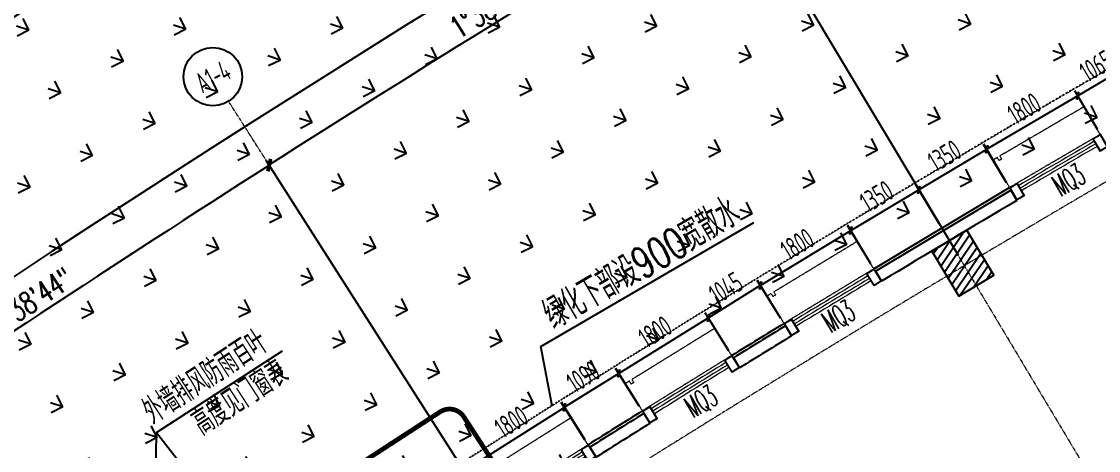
# Model space of a CAD drawing. Header units: millimetres. Extents: x -167 to 12027559, y -6694179 to 6449.
# Drawn here: x 11600097 to 11618505, y -6425517 to -6418184 of the extents above; entities that cross this region are included whole.
import ezdxf
from ezdxf.enums import TextEntityAlignment as Align

# ---------------------------------------------------------------- set-up
doc = ezdxf.new("R2010")
doc.units = ezdxf.units.MM
doc.header["$LTSCALE"] = 10
for name, pattern in [('A1-RD-1F$0$442 Site - clean$0$HIDDEN2', [0.1875, 0.125, -0.0625]), ('A1-RG-AXIS$0$CENTER', [50.8, 31.75, -6.35, 6.35, -6.35]), ('A1-RI-F1$0$442 Site - Ground$0$HIDDEN2', [0.1875, 0.125, -0.0625]), ('A1-RI-F1$0$CENTER2', [1.125, 0.75, -0.125, 0.125, -0.125]), ('A1-RI-F1$0$Dash', [6, 3, -3]), ('A1-RI-F1$0$DASHED', [0.75, 0.5, -0.25]), ('A1-RI-F1$0$ZXX0', [15, 10, -2.5, 0, -2.5])]:
    doc.linetypes.add(name, pattern=pattern)
for name, color, linetype in [('A1-RD-1F$0$A-DIMS-1：100', 1, 'Continuous'), ('A1-RD-1F$0$A-GLAZ', 140, 'Continuous'), ('A1-RD-1F$0$A-WALL', 7, 'Continuous'), ('A1-RD-1F$0$外保温', 41, 'Continuous'), ('A1-RG-AXIS$0$A-COLU-HATH', 8, 'Continuous'), ('A1-RG-AXIS$0$A-COLUMN', 7, 'Continuous'), ('A1-RG-AXIS$0$A-SYMB-NAME', 13, 'Continuous'), ('A1-RG-AXIS$0$A2-RG-AXIS-150$0$A-DIMS-100', 1, 'Continuous'), ('A1-RI-F1$0$442 Site - clean$0$mry-green area hatch', 76, 'Continuous'), ('A1-RI-F1$0$442 Site - clean$0$mry-roads', 2, 'Continuous'), ('A1-RI-F1$0$442 Site - Ground$0$mry-overhead', 253, 'A1-RI-F1$0$442 Site - Ground$0$HIDDEN2'), ('A1-RI-F1$0$A-STRS-TREA', 50, 'Continuous'), ('A1-RI-F1$0$A-SYMB', 4, 'Continuous'), ('A1-RI-F1$0$A-SYMB-150', 4, 'Continuous'), ('A1-RI-F1$0$A-SYMB-NAME', 4, 'Continuous'), ('A1-RI-F1$0$A-TEXT', 4, 'Continuous'), ('A1-RI-F1$0$A-WALL', 7, 'Continuous'), ('A1-RI-F1$0$G-ACCS', 7, 'Continuous'), ('A1-RI-F1$0$G-EVAC', 5, 'Continuous'), ('A1-RI-F1$0$N-SYMB-DOOR', 13, 'Continuous'), ('A1-RI-F1$0$N-SYMB-DOOR1', 13, 'Continuous'), ('A1-RI-F1$0$N-SYMB-DOOR2', 13, 'Continuous'), ('A1-RI-F1$0$道路中线_N1', 7, 'Continuous'), ('A1-RI-F1$0$道路中线_内部道路', 3, 'A1-RI-F1$0$CENTER2')]:
    doc.layers.add(name, color=color, linetype=linetype)
for name, color, linetype, lineweight in [('A1-RD-1F$0$A-WIND-1', 140, 'Continuous', 9), ('A1-RD-1F$0$A-WIND-SILL', 2, 'Continuous', 9), ('A1-RG-AXIS$0$A-GRID', 1, 'A1-RG-AXIS$0$CENTER', 9)]:
    doc.layers.add(name, color=color, linetype=linetype, lineweight=lineweight)
doc.styles.add('A1-RD-1F$0$XD2008', font='xd-hzs.shx', dxfattribs={"width": 0.7, "bigfont": 'xd-hztxt.shx'})
doc.styles.add('A1-RG-AXIS$0$A1-RG-AXIS$0$XD2008', font='xd-hzs.shx', dxfattribs={"width": 0.7, "bigfont": 'xd-hztxt.shx'})
doc.styles.add('A1-RG-AXIS$0$A2-RG-AXIS-150$0$XD2008', font='romans.shx', dxfattribs={"width": 0.7})
doc.styles.add('A1-RI-F1$0$ECADI-SYM', font='simplex.shx', dxfattribs={"width": 0.7, "bigfont": 'hztxt.shx'})
doc.styles.add('A1-RI-F1$0$XD2008', font='txt.shx', dxfattribs={"width": 0.7, "bigfont": 'xd-hztxt.shx'})
doc.dimstyles.new('A1-RD-1F$0$XD100$0', dxfattribs={"dimscale": 100, "dimtxt": 3.5, "dimasz": 2, "dimexe": 1, "dimexo": 2, "dimgap": 1, "dimtad": 1, "dimdec": 0, "dimdsep": 46, "dimtxsty": 'A1-RD-1F$0$XD2008', "dimblk": 'A1-RD-1F$0$_ArchTick', "dimblk1": 'A1-RD-1F$0$_ArchTick', "dimblk2": 'A1-RD-1F$0$_ArchTick', "dimsah": 1, "dimcen": 2.5, "dimclrd": 1, "dimclre": 1, "dimclrt": 4, "dimaunit": 1, "dimadec": 0, "dimazin": 0, "dimtfac": 1, "dimtdec": 0, "dimtix": 1, "dimtmove": 2, "dimatfit": 3, "dimfxl": 0, "dimtolj": 1, "dimtzin": 0, "dimarcsym": 0})
doc.dimstyles.new('A1-RG-AXIS$0$A2-RG-AXIS-150$0$XD100', dxfattribs={"dimscale": 100, "dimtxt": 5.5, "dimasz": 1.5, "dimexe": 1, "dimexo": 2, "dimgap": 0.5, "dimtad": 1, "dimdec": 0, "dimdsep": 46, "dimtxsty": 'A1-RG-AXIS$0$A2-RG-AXIS-150$0$XD2008', "dimblk": 'A1-RG-AXIS$0$A2-RG-AXIS-150$0$_ArchTick', "dimcen": 2.5, "dimclrt": 4, "dimaunit": 1, "dimadec": 3, "dimazin": 0, "dimtfac": 1, "dimtdec": 0, "dimtix": 1, "dimtmove": 0, "dimatfit": 3, "dimfxl": 0, "dimtolj": 1, "dimtzin": 0, "dimarcsym": 0})

# ---------------------------------------------------------------- blocks, each defined once
blk = doc.blocks.new('A1-RG-AXIS$0$A2-RG-AXIS-150$0$_ArchTick')
at = {"color": 0, "linetype": 'ByBlock', "const_width": 0.4}
blk.add_lwpolyline([(-0.5, -0.5), (0.5, 0.5)], dxfattribs=at)
blk = doc.blocks.new('*D681')
at = {"layer": 'A1-RG-AXIS$0$A2-RG-AXIS-150$0$A-DIMS-100', "color": 0, "lineweight": -2, "ltscale": 3}
for p, q in [((11670910, -6387267), (11670916, -6387284)), ((11580897, -6435951), (11580908, -6435965))]:
    blk.add_line(p, q, dxfattribs=at)
blk.add_arc((11778732, -6694179), 325182, 109.35703, 127.45663, dxfattribs=at)
at = {"layer": 'Defpoints', "color": 0, "ltscale": 3}
for p in [(11670976, -6387456), (11639300, -6400406), (11581019, -6436110), (11778732, -6694179)]:
    blk.add_point(p, dxfattribs=at)
at = {"layer": 'A1-RG-AXIS$0$A2-RG-AXIS-150$0$A-DIMS-100', "color": 0, "lineweight": -2, "ltscale": 3, "xscale": 150, "yscale": 150, "zscale": 150}
for p, rotation in [((11670949, -6387378), 19.35703132825471), ((11580969, -6436044), 217.4566338573137)]:
    blk.add_blockref('A1-RG-AXIS$0$A2-RG-AXIS-150$0$_ArchTick', p, dxfattribs=dict(at, rotation=rotation))
at = {"layer": 'A1-RG-AXIS$0$A2-RG-AXIS-150$0$A-DIMS-100', "color": 4, "ltscale": 3, "insert": (11623903, -6407911), "char_height": 375, "attachment_point": 5, "rotation": 28.4068, "style": 'A1-RG-AXIS$0$A2-RG-AXIS-150$0$XD2008'}
blk.add_mtext('\\A1;18°5\'59"', dxfattribs=at)
blk = doc.blocks.new('*D693')
at = {"layer": 'A1-RG-AXIS$0$A2-RG-AXIS-150$0$A-DIMS-100', "color": 0, "lineweight": -2, "ltscale": 3}
for p, q in [((11623987, -6417629), (11620268, -6410984)), ((11616110, -6422187), (11612202, -6415651))]:
    blk.add_line(p, q, dxfattribs=at)
blk.add_arc((11778732, -6694179), 324415, 119.22954, 120.87496, dxfattribs=at)
at = {"layer": 'Defpoints', "color": 0, "ltscale": 3}
for p in [(11617614, -6412600), (11624084, -6417804), (11616212, -6422358), (11778732, -6694179)]:
    blk.add_point(p, dxfattribs=at)
at = {"layer": 'A1-RG-AXIS$0$A2-RG-AXIS-150$0$A-DIMS-100', "color": 0, "lineweight": -2, "ltscale": 3, "xscale": 150, "yscale": 150, "zscale": 150}
for p, rotation in [((11620317, -6411071), 29.2295417986642), ((11612253, -6415736), 210.8749602103989)]:
    blk.add_blockref('A1-RG-AXIS$0$A2-RG-AXIS-150$0$_ArchTick', p, dxfattribs=dict(at, rotation=rotation))
at = {"layer": 'A1-RG-AXIS$0$A2-RG-AXIS-150$0$A-DIMS-100', "color": 4, "ltscale": 3, "insert": (11616131, -6413138), "char_height": 375, "attachment_point": 5, "rotation": 30.0523, "style": 'A1-RG-AXIS$0$A2-RG-AXIS-150$0$XD2008'}
blk.add_mtext('\\A1;1°38\'44"', dxfattribs=at)
blk = doc.blocks.new('*D696')
at = {"layer": 'A1-RG-AXIS$0$A2-RG-AXIS-150$0$A-DIMS-100', "color": 0, "lineweight": -2, "ltscale": 3}
blk.add_arc((11778732, -6694179), 324411, 120.87496, 122.52038, dxfattribs=at)
at = {"layer": 'Defpoints', "color": 0, "ltscale": 3}
for p in [(11611594, -6414634), (11609598, -6417347), (11603636, -6419548), (11632943, -6450342), (11626002, -6454629)]:
    blk.add_point(p, dxfattribs=at)
at = {"layer": 'A1-RG-AXIS$0$A2-RG-AXIS-150$0$A-DIMS-100', "color": 0, "lineweight": -2, "ltscale": 3, "xscale": 150, "yscale": 150, "zscale": 150}
for p, rotation in [((11612255, -6415740), 30.87496021037474), ((11604329, -6420635), 212.5203786221251)]:
    blk.add_blockref('A1-RG-AXIS$0$A2-RG-AXIS-150$0$_ArchTick', p, dxfattribs=dict(at, rotation=rotation))
at = {"layer": 'A1-RG-AXIS$0$A2-RG-AXIS-150$0$A-DIMS-100', "color": 4, "ltscale": 3, "insert": (11608131, -6417927), "char_height": 375, "attachment_point": 5, "rotation": 31.6977, "style": 'A1-RG-AXIS$0$A2-RG-AXIS-150$0$XD2008'}
blk.add_mtext('\\A1;1°38\'44"', dxfattribs=at)
blk = doc.blocks.new('A1-RG-AXIS$0$colu')
at = {"layer": 'A1-RG-AXIS$0$A-COLU-HATH', "linetype": 'ByBlock'}
h = blk.add_hatch(dxfattribs=at)
h.set_pattern_fill('ANSI31', color=256, scale=888, angle=11, style=0)
h.set_pattern_definition([(56, (-5304, 12651), (-92.02317055, 62.0704123), [])])
h.paths.add_polyline_path([(11591264, -6433839), (11591159, -6433557), (11590222, -6433908), (11590400, -6434382)])
h.paths.add_polyline_path([(11582706, -6437301), (11582516, -6436795), (11581580, -6437146), (11581701, -6437474)])
h.paths.add_polyline_path([(11590472, -6449024), (11591080, -6449817), (11591635, -6449392), (11591027, -6448598)])
h.paths.add_polyline_path([(11597647, -6443800), (11598174, -6444530), (11598741, -6444120), (11598215, -6443391)])
h.paths.add_polyline_path([(11585545, -6442594), (11586154, -6443388), (11586709, -6442962), (11586101, -6442168)])
h.paths.add_polyline_path([(11592849, -6437150), (11593376, -6437880), (11593943, -6437471), (11593417, -6436741)])
h.paths.add_polyline_path([(11606395, -6455924), (11606921, -6456654), (11607489, -6456244), (11606962, -6455514)])
h.paths.add_polyline_path([(11601626, -6449315), (11602153, -6450044), (11602720, -6449635), (11602194, -6448905)])
edge = h.paths.add_edge_path()
edge.add_arc((11595249, -6454684), 425, 0, 360)
edge = h.paths.add_edge_path()
edge.add_arc((11600176, -6461115), 425, 0, 360)
h.paths.add_polyline_path([(11613307, -6451074), (11613812, -6451818), (11614392, -6451425), (11613886, -6450680)])
h.paths.add_polyline_path([(11620356, -6446424), (11620839, -6447183), (11621430, -6446806), (11620946, -6446047)])
h.paths.add_polyline_path([(11615974, -6439552), (11616458, -6440311), (11617048, -6439934), (11616564, -6439175)])
h.paths.add_polyline_path([(11608730, -6444330), (11609235, -6445075), (11609815, -6444682), (11609309, -6443937)])
h.paths.add_polyline_path([(11600306, -6431919), (11600812, -6432664), (11601391, -6432270), (11600885, -6431526)])
h.paths.add_polyline_path([(11607910, -6426904), (11608394, -6427663), (11608984, -6427286), (11608500, -6426527)])
h.paths.add_polyline_path([(11630302, -6423285), (11630693, -6423983), (11631129, -6423739), (11630739, -6423040)])
h.paths.add_polyline_path([(11626248, -6416039), (11626639, -6416737), (11627075, -6416493), (11626684, -6415795)])
h.paths.add_polyline_path([(11627535, -6441978), (11627997, -6442751), (11628598, -6442392), (11628136, -6441619)])
h.paths.add_polyline_path([(11634839, -6437741), (11635279, -6438526), (11635889, -6438184), (11635450, -6437399)])
h.paths.add_polyline_path([(11615655, -6422109), (11616117, -6422881), (11616718, -6422522), (11616256, -6421750)])
h.paths.add_polyline_path([(11619863, -6429147), (11620325, -6429919), (11620926, -6429560), (11620464, -6428788)])
h.paths.add_polyline_path([(11630859, -6430629), (11631299, -6431414), (11631910, -6431072), (11631470, -6430287)])
h.paths.add_polyline_path([(11627539, -6424694), (11627978, -6425480), (11628589, -6425138), (11628150, -6424353)])
h.paths.add_polyline_path([(11623353, -6434983), (11623815, -6435756), (11624415, -6435396), (11623953, -6434624)])
h.paths.add_polyline_path([(11623535, -6417538), (11623974, -6418324), (11624585, -6417982), (11624146, -6417197)])
h.paths.add_polyline_path([(11635339, -6420464), (11635756, -6421262), (11636376, -6420938), (11635960, -6420140)])
h.paths.add_polyline_path([(11645506, -6407138), (11645842, -6407864), (11645388, -6408074), (11645053, -6407348)])
h.paths.add_polyline_path([(11648218, -6414201), (11648554, -6414927), (11649008, -6414718), (11648672, -6413991)])
h.paths.add_polyline_path([(11649797, -6429904), (11650191, -6430713), (11650820, -6430407), (11650426, -6429597)])
h.paths.add_polyline_path([(11632163, -6412872), (11631542, -6413196), (11632283, -6414615), (11632904, -6414290)])
h.paths.add_polyline_path([(11648553, -6404923), (11647915, -6405211), (11648573, -6406669), (11649211, -6406381)])
h.paths.add_polyline_path([(11638488, -6426491), (11638905, -6427289), (11639525, -6426965), (11639108, -6426167)])
h.paths.add_polyline_path([(11646232, -6422575), (11646626, -6423384), (11647255, -6423078), (11646862, -6422268)])
h.paths.add_polyline_path([(11643258, -6416460), (11643651, -6417269), (11644281, -6416963), (11643887, -6416153)])
edge = h.paths.add_edge_path()
edge.add_arc((11640554, -6410101), 425, 0, 360)
h.paths.add_polyline_path([(11642262, -6433715), (11642678, -6434512), (11643299, -6434188), (11642882, -6433391)])
h.paths.add_polyline_path([(11657439, -6426310), (11657809, -6427131), (11658447, -6426843), (11658077, -6426022)])
h.paths.add_polyline_path([(11654086, -6418882), (11654456, -6419702), (11655094, -6419414), (11654724, -6418594)])
h.paths.add_polyline_path([(11659423, -6409141), (11659770, -6409971), (11660416, -6409702), (11660069, -6408871)])
h.paths.add_polyline_path([(11651288, -6412684), (11651658, -6413504), (11652296, -6413216), (11651926, -6412396)])
h.paths.add_polyline_path([(11672567, -6404095), (11672841, -6404846), (11673311, -6404675), (11673037, -6403924)])
h.paths.add_polyline_path([(11669749, -6396288), (11670092, -6397229), (11670562, -6397058), (11670219, -6396117)])
h.paths.add_polyline_path([(11678236, -6409178), (11678568, -6410121), (11679228, -6409889), (11678897, -6408946)])
h.paths.add_polyline_path([(11675949, -6402668), (11676281, -6403611), (11676941, -6403379), (11676610, -6402436)])
h.paths.add_polyline_path([(11662042, -6415416), (11662388, -6416247), (11663034, -6415977), (11662688, -6415147)])
h.paths.add_polyline_path([(11670094, -6412181), (11670417, -6413021), (11671070, -6412770), (11670748, -6411930)])
h.paths.add_polyline_path([(11656266, -6401573), (11656651, -6402496), (11657297, -6402226), (11656912, -6401304)])
h.paths.add_polyline_path([(11664718, -6398177), (11665077, -6399111), (11665730, -6398860), (11665372, -6397926)])
h.paths.add_polyline_path([(11667657, -6405832), (11667980, -6406673), (11668633, -6406422), (11668311, -6405582)])
h.paths.add_polyline_path([(11673265, -6395025), (11673596, -6395969), (11674256, -6395737), (11673925, -6394793)])
edge = h.paths.add_edge_path()
edge.add_arc((11681417, -6417175), 425, 0, 360)
h.paths.add_polyline_path([(11673015, -6419789), (11673338, -6420629), (11673991, -6420379), (11673669, -6419538)])
h.paths.add_polyline_path([(11665180, -6422938), (11665527, -6423769), (11666173, -6423499), (11665826, -6422668)])
at = {"layer": 'A1-RG-AXIS$0$A-COLUMN'}
blk.add_lwpolyline([(11615655, -6422109), (11616117, -6422881), (11616718, -6422522), (11616256, -6421750)], close=True, dxfattribs=at)
blk = doc.blocks.new('*D759')
at = {"layer": 'A1-RG-AXIS$0$A2-RG-AXIS-150$0$A-DIMS-100', "color": 0, "lineweight": -2, "ltscale": 3}
for p, q in [((11608367, -6426968), (11604279, -6420558)), ((11600764, -6431971), (11596494, -6425680))]:
    blk.add_line(p, q, dxfattribs=at)
blk.add_arc((11778732, -6694179), 324403, 122.52038, 124.1658, dxfattribs=at)
at = {"layer": 'Defpoints', "color": 0, "ltscale": 3}
for p in [(11601723, -6422324), (11608474, -6427137), (11600877, -6432136), (11778732, -6694179)]:
    blk.add_point(p, dxfattribs=at)
at = {"layer": 'A1-RG-AXIS$0$A2-RG-AXIS-150$0$A-DIMS-100', "color": 0, "lineweight": -2, "ltscale": 3, "xscale": 150, "yscale": 150, "zscale": 150}
for p, rotation in [((11604333, -6420642), 32.52037862212062), ((11596551, -6425762), 214.1657970338534)]:
    blk.add_blockref('A1-RG-AXIS$0$A2-RG-AXIS-150$0$_ArchTick', p, dxfattribs=dict(at, rotation=rotation))
at = {"layer": 'A1-RG-AXIS$0$A2-RG-AXIS-150$0$A-DIMS-100', "color": 4, "ltscale": 3, "insert": (11600273, -6422946), "char_height": 375, "attachment_point": 5, "rotation": 33.3431, "style": 'A1-RG-AXIS$0$A2-RG-AXIS-150$0$XD2008'}
blk.add_mtext('\\A1;1°38\'44"', dxfattribs=at)
blk = doc.blocks.new('A1-RG-AXIS$0$A1zhouhao')
at = {"color": 13}
blk.add_circle((11937809, -6402822), 500, dxfattribs=at)
at = {"style": 'A1-RG-AXIS$0$A1-RG-AXIS$0$XD2008', "width": 0.7}
blk.add_attdef('GRID', text='', height=500, dxfattribs=at).set_placement((11937809, -6402822), align=Align.MIDDLE)
blk = doc.blocks.new('A1-RD-1F$0$_ArchTick')
at = {"color": 0, "linetype": 'ByBlock', "const_width": 0.4}
blk.add_lwpolyline([(-0.5, -0.5), (0.5, 0.5)], dxfattribs=at)
blk = doc.blocks.new('*D856')
at = {"layer": 'A1-RD-1F$0$A-DIMS-1：100', "color": 1, "linetype": 'ByBlock', "lineweight": -2}
for p, q in [((11619408, -6419490), (11619017, -6418827)), ((11619068, -6418913), (11618150, -6419453)), ((11618490, -6420031), (11618099, -6419367))]:
    blk.add_line(p, q, dxfattribs=at)
at = {"layer": 'Defpoints', "color": 0, "linetype": 'ByBlock'}
for p in [(11618150, -6419453), (11619509, -6419663), (11618591, -6420203)]:
    blk.add_point(p, dxfattribs=at)
at = {"layer": 'A1-RD-1F$0$A-DIMS-1：100', "color": 1, "linetype": 'ByBlock', "lineweight": -2, "xscale": 100, "yscale": 100, "zscale": 100}
for p, rotation in [((11619068, -6418913), 30.4895557394008), ((11618150, -6419453), 210.4895557394008)]:
    blk.add_blockref('A1-RD-1F$0$_ArchTick', p, dxfattribs=dict(at, rotation=rotation))
at = {"layer": 'A1-RD-1F$0$A-DIMS-1：100', "color": 4, "linetype": 'ByBlock', "insert": (11618469, -6418946), "char_height": 350, "attachment_point": 5, "rotation": 30.4896, "style": 'A1-RD-1F$0$XD2008'}
blk.add_mtext('\\A1;1065', dxfattribs=at)
blk = doc.blocks.new('*D857')
at = {"layer": 'A1-RD-1F$0$A-DIMS-1：100', "color": 1, "linetype": 'ByBlock', "lineweight": -2}
for p, q in [((11618487, -6420026), (11618099, -6419367)), ((11618150, -6419453), (11616599, -6420367)), ((11616936, -6420939), (11616548, -6420281))]:
    blk.add_line(p, q, dxfattribs=at)
at = {"layer": 'Defpoints', "color": 0, "linetype": 'ByBlock'}
for p in [(11618588, -6420198), (11616599, -6420367), (11617037, -6421111)]:
    blk.add_point(p, dxfattribs=at)
at = {"layer": 'A1-RD-1F$0$A-DIMS-1：100', "color": 1, "linetype": 'ByBlock', "lineweight": -2, "xscale": 100, "yscale": 100, "zscale": 100}
for p, rotation in [((11618150, -6419453), 30.48955202236723), ((11616599, -6420367), 210.4895520223672)]:
    blk.add_blockref('A1-RD-1F$0$_ArchTick', p, dxfattribs=dict(at, rotation=rotation))
at = {"layer": 'A1-RD-1F$0$A-DIMS-1：100', "color": 4, "linetype": 'ByBlock', "insert": (11617235, -6419673), "char_height": 350, "attachment_point": 5, "rotation": 30.4896, "style": 'A1-RD-1F$0$XD2008'}
blk.add_mtext('\\A1;1800', dxfattribs=at)
blk = doc.blocks.new('*D858')
at = {"layer": 'A1-RD-1F$0$A-DIMS-1：100', "color": 1, "linetype": 'ByBlock', "lineweight": -2}
for p, q in [((11616934, -6420940), (11616542, -6420284)), ((11616594, -6420370), (11615434, -6421063)), ((11615775, -6421633), (11615383, -6420977))]:
    blk.add_line(p, q, dxfattribs=at)
at = {"layer": 'Defpoints', "color": 0, "linetype": 'ByBlock'}
for p in [(11615434, -6421063), (11617037, -6421111), (11615878, -6421805)]:
    blk.add_point(p, dxfattribs=at)
at = {"layer": 'A1-RD-1F$0$A-DIMS-1：100', "color": 1, "linetype": 'ByBlock', "lineweight": -2, "xscale": 100, "yscale": 100, "zscale": 100}
for p, rotation in [((11616594, -6420370), 30.87496021040585), ((11615434, -6421063), 210.8749602104059)]:
    blk.add_blockref('A1-RD-1F$0$_ArchTick', p, dxfattribs=dict(at, rotation=rotation))
at = {"layer": 'A1-RD-1F$0$A-DIMS-1：100', "color": 4, "linetype": 'ByBlock', "insert": (11615873, -6420480), "char_height": 350, "attachment_point": 5, "rotation": 30.875, "style": 'A1-RD-1F$0$XD2008'}
blk.add_mtext('\\A1;1350', dxfattribs=at)
blk = doc.blocks.new('*D859')
at = {"layer": 'A1-RD-1F$0$A-DIMS-1：100', "color": 1, "linetype": 'ByBlock', "lineweight": -2}
for p, q in [((11615775, -6421632), (11615383, -6420977)), ((11614274, -6421756), (11615434, -6421063)), ((11614615, -6422326), (11614223, -6421670))]:
    blk.add_line(p, q, dxfattribs=at)
at = {"layer": 'Defpoints', "color": 0, "linetype": 'ByBlock'}
for p in [(11615434, -6421063), (11615877, -6421804), (11614718, -6422497)]:
    blk.add_point(p, dxfattribs=at)
at = {"layer": 'A1-RD-1F$0$A-DIMS-1：100', "color": 1, "linetype": 'ByBlock', "lineweight": -2, "xscale": 100, "yscale": 100, "zscale": 100}
for p, rotation in [((11615434, -6421063), 30.87496021037357), ((11614274, -6421756), 210.8749602103736)]:
    blk.add_blockref('A1-RD-1F$0$_ArchTick', p, dxfattribs=dict(at, rotation=rotation))
at = {"layer": 'A1-RD-1F$0$A-DIMS-1：100', "color": 4, "linetype": 'ByBlock', "insert": (11614713, -6421174), "char_height": 350, "attachment_point": 5, "rotation": 30.875, "style": 'A1-RD-1F$0$XD2008'}
blk.add_mtext('\\A1;1350', dxfattribs=at)
blk = doc.blocks.new('*D860')
at = {"layer": 'A1-RD-1F$0$A-DIMS-1：100', "color": 1, "linetype": 'ByBlock', "lineweight": -2}
for p, q in [((11614269, -6421760), (11612731, -6422695)), ((11614614, -6422327), (11614217, -6421674)), ((11613076, -6423262), (11612679, -6422609))]:
    blk.add_line(p, q, dxfattribs=at)
at = {"layer": 'Defpoints', "color": 0, "linetype": 'ByBlock'}
for p in [(11614718, -6422497), (11612731, -6422695), (11613180, -6423433)]:
    blk.add_point(p, dxfattribs=at)
at = {"layer": 'A1-RD-1F$0$A-DIMS-1：100', "color": 1, "linetype": 'ByBlock', "lineweight": -2, "xscale": 100, "yscale": 100, "zscale": 100}
for p, rotation in [((11614269, -6421760), 31.30238532710241), ((11612731, -6422695), 211.3023853271024)]:
    blk.add_blockref('A1-RD-1F$0$_ArchTick', p, dxfattribs=dict(at, rotation=rotation))
at = {"layer": 'A1-RD-1F$0$A-DIMS-1：100', "color": 4, "linetype": 'ByBlock', "insert": (11613357, -6421992), "char_height": 350, "attachment_point": 5, "rotation": 31.3024, "style": 'A1-RD-1F$0$XD2008'}
blk.add_mtext('\\A1;1800', dxfattribs=at)
blk = doc.blocks.new('*D861')
at = {"layer": 'A1-RD-1F$0$A-DIMS-1：100', "color": 1, "linetype": 'ByBlock', "lineweight": -2}
for p, q in [((11612724, -6422699), (11611837, -6423250)), ((11613074, -6423263), (11612672, -6422614)), ((11612186, -6423813), (11611784, -6423165))]:
    blk.add_line(p, q, dxfattribs=at)
at = {"layer": 'Defpoints', "color": 0, "linetype": 'ByBlock'}
for p in [(11611837, -6423250), (11613180, -6423433), (11612292, -6423983)]:
    blk.add_point(p, dxfattribs=at)
at = {"layer": 'A1-RD-1F$0$A-DIMS-1：100', "color": 1, "linetype": 'ByBlock', "lineweight": -2, "xscale": 100, "yscale": 100, "zscale": 100}
for p, rotation in [((11612724, -6422699), 31.81598962249854), ((11611837, -6423250), 211.8159896224985)]:
    blk.add_blockref('A1-RD-1F$0$_ArchTick', p, dxfattribs=dict(at, rotation=rotation))
at = {"layer": 'A1-RD-1F$0$A-DIMS-1：100', "color": 4, "linetype": 'ByBlock', "insert": (11612136, -6422741), "char_height": 350, "attachment_point": 5, "rotation": 31.816, "style": 'A1-RD-1F$0$XD2008'}
blk.add_mtext('\\A1;1045', dxfattribs=at)
blk = doc.blocks.new('*D862')
at = {"layer": 'A1-RD-1F$0$A-DIMS-1：100', "color": 1, "linetype": 'ByBlock', "lineweight": -2}
for p, q in [((11611837, -6423250), (11610307, -6424199)), ((11612183, -6423809), (11611784, -6423165)), ((11610654, -6424757), (11610254, -6424114))]:
    blk.add_line(p, q, dxfattribs=at)
at = {"layer": 'Defpoints', "color": 0, "linetype": 'ByBlock'}
for p in [(11612289, -6423978), (11610307, -6424199), (11610759, -6424927)]:
    blk.add_point(p, dxfattribs=at)
at = {"layer": 'A1-RD-1F$0$A-DIMS-1：100', "color": 1, "linetype": 'ByBlock', "lineweight": -2, "xscale": 100, "yscale": 100, "zscale": 100}
for p, rotation in [((11611837, -6423250), 31.81598955139502), ((11610307, -6424199), 211.815989551395)]:
    blk.add_blockref('A1-RD-1F$0$_ArchTick', p, dxfattribs=dict(at, rotation=rotation))
at = {"layer": 'A1-RD-1F$0$A-DIMS-1：100', "color": 4, "linetype": 'ByBlock', "insert": (11610927, -6423490), "char_height": 350, "attachment_point": 5, "rotation": 31.816, "style": 'A1-RD-1F$0$XD2008'}
blk.add_mtext('\\A1;1800', dxfattribs=at)
blk = doc.blocks.new('*D865')
at = {"layer": 'A1-RD-1F$0$A-DIMS-1：100', "color": 1, "linetype": 'ByBlock', "lineweight": -2}
for p, q in [((11610653, -6424758), (11610251, -6424115)), ((11610305, -6424200), (11609380, -6424778)), ((11609729, -6425336), (11609327, -6424693))]:
    blk.add_line(p, q, dxfattribs=at)
at = {"layer": 'Defpoints', "color": 0, "linetype": 'ByBlock'}
for p in [(11609380, -6424778), (11610759, -6424927), (11609835, -6425505)]:
    blk.add_point(p, dxfattribs=at)
at = {"layer": 'A1-RD-1F$0$A-DIMS-1：100', "color": 1, "linetype": 'ByBlock', "lineweight": -2, "xscale": 100, "yscale": 100, "zscale": 100}
for p, rotation in [((11610305, -6424200), 32.02117385047548), ((11609380, -6424778), 212.0211738504755)]:
    blk.add_blockref('A1-RD-1F$0$_ArchTick', p, dxfattribs=dict(at, rotation=rotation))
at = {"layer": 'A1-RD-1F$0$A-DIMS-1：100', "color": 4, "linetype": 'ByBlock', "insert": (11609697, -6424256), "char_height": 350, "attachment_point": 5, "rotation": 32.0212, "style": 'A1-RD-1F$0$XD2008'}
blk.add_mtext('\\A1;1090', dxfattribs=at)
blk = doc.blocks.new('*D866')
at = {"layer": 'A1-RD-1F$0$A-DIMS-1：100', "color": 1, "linetype": 'ByBlock', "lineweight": -2}
for p, q in [((11609728, -6425336), (11609323, -6424696)), ((11609376, -6424781), (11607855, -6425744)), ((11608207, -6426299), (11607802, -6425659))]:
    blk.add_line(p, q, dxfattribs=at)
at = {"layer": 'Defpoints', "color": 0, "linetype": 'ByBlock'}
for p in [(11609835, -6425505), (11607855, -6425744), (11608314, -6426468)]:
    blk.add_point(p, dxfattribs=at)
at = {"layer": 'A1-RD-1F$0$A-DIMS-1：100', "color": 1, "linetype": 'ByBlock', "lineweight": -2, "xscale": 100, "yscale": 100, "zscale": 100}
for p, rotation in [((11609376, -6424781), 32.33777095515765), ((11607855, -6425744), 212.3377709551576)]:
    blk.add_blockref('A1-RD-1F$0$_ArchTick', p, dxfattribs=dict(at, rotation=rotation))
at = {"layer": 'A1-RD-1F$0$A-DIMS-1：100', "color": 4, "linetype": 'ByBlock', "insert": (11608469, -6425030), "char_height": 350, "attachment_point": 5, "rotation": 32.3378, "style": 'A1-RD-1F$0$XD2008'}
blk.add_mtext('\\A1;1800', dxfattribs=at)
blk = doc.blocks.new('A1-RD-1F$0$window')
at = {"layer": 'A1-RD-1F$0$A-WIND-1', "ltscale": 0.25}
for radius, start, end in [(317400, 110.50636, 110.77713), (317350, 110.50634, 110.77715), (317300, 110.50631, 110.77717)]:
    blk.add_arc((11780638, -6691404), radius, start, end, dxfattribs=at)
at = {"layer": 'A1-RD-1F$0$A-WIND-SILL', "linetype": 'A1-RD-1F$0$442 Site - clean$0$HIDDEN2'}
blk.add_lwpolyline([(11669572, -6394018), (11669565, -6393998), (11669562, -6393999), (11669376, -6393506), (11667834, -6394085), (11667815, -6394092), (11667828, -6394125), (11667837, -6394148), (11667790, -6394166), (11667769, -6394109), (11667694, -6394138), (11667722, -6394213), (11667888, -6394652, -0.00001)], format="xyb", close=True, dxfattribs=at)
at = {"layer": 'A1-RD-1F$0$A-WIND-SILL', "linetype": 'ByBlock'}
for points in [[(11669572, -6394018), (11669660, -6394251), (11669520, -6394304), (11669432, -6394071)], [(11669566, -6394031), (11669647, -6394245), (11669526, -6394291), (11669445, -6394076)], [(11668028, -6394599), (11668116, -6394833), (11667976, -6394886), (11667888, -6394652)], [(11668022, -6394612), (11668103, -6394827), (11667982, -6394873), (11667901, -6394658)]]:
    blk.add_lwpolyline(points, close=True, dxfattribs=at)
blk = doc.blocks.new('A1-RI-F1$0$mc')
at = {"layer": 'A1-RI-F1$0$N-SYMB-DOOR', "style": 'A1-RI-F1$0$ECADI-SYM', "width": 0.7}
for tag, p in [('门窗主编号1', (56, -311)), ('门窗主编号2', (668, -311))]:
    blk.add_attdef(tag, p, '', height=180, dxfattribs=at)
at = {"layer": 'A1-RI-F1$0$N-SYMB-DOOR', "style": 'A1-RI-F1$0$ECADI-SYM', "width": 0.7, "flags": 1}
for tag, p in [('洞口尺寸(宽X高)', (56, -717)), ('备注', (57, -921))]:
    blk.add_attdef(tag, p, '', height=180, dxfattribs=at)
at = {"layer": 'A1-RI-F1$0$N-SYMB-DOOR1', "style": 'A1-RI-F1$0$ECADI-SYM', "width": 0.7}
blk.add_attdef('门窗辅编号1', (56, -516), '', height=180, dxfattribs=at)
at = {"layer": 'A1-RI-F1$0$N-SYMB-DOOR2', "style": 'A1-RI-F1$0$ECADI-SYM', "width": 0.7}
blk.add_attdef('门窗辅编号2', (312, -516), '', height=180, dxfattribs=at)
blk = doc.blocks.new('A1-RI-F1$0$A$C6B365CFD')
at = {"layer": 'A1-RI-F1$0$442 Site - clean$0$mry-green area hatch'}
h = blk.add_hatch(dxfattribs=at)
h.set_pattern_fill('GRASS', color=256, scale=1200, angle=71.9468, style=0)
h.set_pattern_definition([(161.94682, (-11520186.1, 6499236.26), (-1069.71302, -543.795965), [225, -1472.05628]), (116.94682, (-11520186.1, 6499236.3), (-1069.71302, -543.79596), [225, -975]), (206.94682, (-11520186.1, 6499236.3), (543.79596, -1069.71302), [225, -975])])
edge = h.paths.add_edge_path()
edge.add_line((83814, 83453), (81861, 86915))
edge.add_line((81861, 86915), (91504, 92177))
edge.add_line((91504, 92177), (88040, 98801))
edge.add_arc((236731, -186420), 321651, 117.53384, 124.54955)
edge.add_line((54316, 78504), (60821, 69029))
edge.add_arc((232544, -179179), 301821, 119.52308, 124.67745, ccw=False)
at = {"layer": 'A1-RI-F1$0$442 Site - clean$0$mry-roads'}
blk.add_arc((240588, -192829), 329118, 117.61353, 124.46986, dxfattribs=at)
at = {"layer": 'A1-RI-F1$0$道路中线_N1', "color": 1, "linetype": 'A1-RI-F1$0$ZXX0', "ltscale": 0.5}
blk.add_arc((240704, -192975), 280000, 103.38777, 136.3046, dxfattribs=at)
blk.add_arc((240704, -192975), 280000, 103.38777, 136.3046, dxfattribs=at)
at = {"layer": 'A1-RI-F1$0$道路中线_内部道路', "ltscale": 10}
blk.add_arc((240588, -192829), 331118, 95.27413, 136.56334, dxfattribs=at)
blk = doc.blocks.new('A1-RG-AXIS')
at = {"layer": 'A1-RG-AXIS$0$A-GRID', "linetype": 'A1-RG-AXIS$0$CENTER', "ltscale": 0.05}
blk.add_lwpolyline([(11682866.1, -6392336.6, 0.1037295), (11569674.9, -6456283.6, 0.1037295)], format="xyb", dxfattribs=at)
at = {"layer": 'A1-RG-AXIS$0$A-GRID', "ltscale": 0.05}
for points in [[(11690526.8, -6414141.5, 0.1045274), (11584753.6, -6473784.9)], [(11691982.8, -6418505.6, 0.1046378), (11587756.3, -6477270.1)]]:
    blk.add_lwpolyline(points, format="xyb", dxfattribs=at)
at = {"layer": 'A1-RG-AXIS$0$A-GRID', "linetype": 'A1-RG-AXIS$0$CENTER', "ltscale": 0.05}
for points in [[(11611593.7, -6414633.8), (11632943.5, -6450342.1)], [(11626002.1, -6454628.9), (11603635.8, -6419548.3)]]:
    blk.add_lwpolyline(points, dxfattribs=at)
blk.add_arc((11778731.9, -6694178.6), 308600, 107.574373, 131.323037, dxfattribs=at)
at = {"layer": 'A1-RG-AXIS$0$A-GRID', "ltscale": 0.05}
blk.add_arc((11778731.9, -6694178.6), 301700, 107.53359, 131.336201, dxfattribs=at)
at = {"layer": 'A1-RG-AXIS$0$A-COLU-HATH', "linetype": 'ByBlock'}
blk.add_blockref('A1-RG-AXIS$0$colu', (0, 0), dxfattribs=at)
at = {"layer": 'A1-RG-AXIS$0$A-SYMB-NAME', "linetype": 'ByBlock'}
ref = blk.add_blockref('A1-RG-AXIS$0$A1zhouhao', (-1943035.8, -6370232.5), dxfattribs=dict(at, rotation=28.00000001429498))
ref.add_attrib('GRID', 'A1-4', dxfattribs={"layer": '0', "color": 4, "height": 350, "rotation": 28, "style": 'A1-RG-AXIS$0$A1-RG-AXIS$0$XD2008', "width": 0.7}).set_placement((11603367, -6419126.7), align=Align.MIDDLE)
at = {"layer": 'A1-RG-AXIS$0$A2-RG-AXIS-150$0$A-DIMS-100', "ltscale": 3}
for base, p1, p2, picture, middle in [((11639299.9, -6400406.2), (11670976.3, -6387456), (11581018.9, -6436109.7), '*D681', (11623903.2, -6407910.6)), ((11617614, -6412600.4), (11624084.3, -6417803.9), (11616212.2, -6422358.4), '*D693', (11616131.3, -6413138.3)), ((11601722.5, -6422323.8), (11608474.1, -6427137.1), (11600876.5, -6432136), '*D759', (11600273.2, -6422945.9))]:
    dim = blk.add_angular_dim_3p(base=base, center=(11778731.9, -6694178.6), p1=p1, p2=p2, dimstyle='A1-RG-AXIS$0$A2-RG-AXIS-150$0$XD100', override={"dimtxt": 3.75, "dimadec": 4}, dxfattribs=at)
    dim.commit()
    dim.dimension.update_dxf_attribs({"geometry": picture, "text_midpoint": middle})
dim = blk.add_angular_dim_2l(base=(11609597.5982, -6417346.7725), line1=((11626002.0872, -6454628.8622), (11603635.7534, -6419548.2911)), line2=((11611593.6926, -6414633.8148), (11632943.4997, -6450342.1485)), dimstyle='A1-RG-AXIS$0$A2-RG-AXIS-150$0$XD100', override={"dimtxt": 3.75, "dimadec": 4}, dxfattribs=at)
dim.commit()
dim.dimension.update_dxf_attribs({"geometry": '*D696', "text_midpoint": (11608130.9756, -6417927.0132)})
blk = doc.blocks.new('A1-RD-1F')
at = {"layer": 'A1-RD-1F$0$A-GLAZ', "ltscale": 0.25}
for radius, start, end in [(292800, 108.984811, 127.828852), (292500, 108.926088, 127.887577)]:
    blk.add_arc((11778729.3, -6694180.2), radius, start, end, dxfattribs=at)
at = {"layer": 'A1-RD-1F$0$A-WALL', "linetype": 'ByBlock'}
for p, q in [((11614691.8, -6422451.9), (11617010.1, -6421065.8)), ((11617009.4, -6421066.2), (11617112.2, -6421241.2)), ((11614691.8, -6422451.9), (11614796.8, -6422625.5)), ((11613154.9, -6423389), (11613258.8, -6423559.9)), ((11612264.4, -6423935.5), (11612370, -6424105.3)), ((11610734.8, -6424883.8), (11610840.1, -6425053.7)), ((11609810.6, -6425462.5), (11609917.5, -6425631.5))]:
    blk.add_line(p, q, dxfattribs=at)
for centre, radius, start, end in [((11778729.3, -6694180.2), 317200, 120.631316, 121.118596), ((11778869.6, -6694421.6), 317679.1, 121.442388, 121.630883), ((11779110.7, -6694815.2), 317940.7, 121.442608, 121.630521), ((11778724.2, -6694172.8), 317391, 121.956982, 122.15383), ((11778724.2, -6694172.8), 317191, 121.95708, 122.153728)]:
    blk.add_arc(centre, radius, start, end, dxfattribs=at)
at = {"layer": 'A1-RD-1F$0$外保温'}
blk.add_line((11614665, -6422409.7), (11616984.5, -6421022.9), dxfattribs=at)
for centre, radius, start, end in [((11778869.6, -6694421.6), 317729.1, 121.442388, 121.630883), ((11778724.2, -6694172.8), 317441, 121.956928, 122.153881)]:
    blk.add_arc(centre, radius, start, end, dxfattribs=at)
at = {"linetype": 'ByBlock'}
for p, rotation in [((-966010.9, -2096743.9), 9.759366080763298), ((-1033372.1, -2288470.8), 10.61962130365123), ((-1072399.1, -2403651.5), 11.13393388646472), ((-1110804.7, -2520424.4), 11.65375066534843)]:
    blk.add_blockref('A1-RD-1F$0$window', p, dxfattribs=dict(at, rotation=rotation))
at = {"layer": 'A1-RD-1F$0$A-DIMS-1：100', "color": 3, "linetype": 'ByBlock'}
for p1, p2, distance, picture, middle in [((11619509.1, -6419662.6), (11618591.1, -6420203.1), -870, '*D856', (11618469.2, -6418946.2)), ((11618588.1, -6420198.1), (11617037, -6421111.3), -864.1, '*D857', (11617234.6, -6419673.1)), ((11614717.5, -6422497.4), (11613179.6, -6423432.6), -863.4, '*D860', (11613357.1, -6421992.3)), ((11613179.6, -6423432.6), (11612291.8, -6423983.3), -863.4, '*D861', (11612135.5, -6422740.6)), ((11612288.8, -6423978.5), (11610759.3, -6424927.4), -857.7, '*D862', (11610926.9, -6423490.5)), ((11610759.3, -6424927.4), (11609835.1, -6425505.4), -857.7, '*D865', (11609696.6, -6424256.1)), ((11609835.1, -6425505.4), (11608314.2, -6426468.2), -857.7, '*D866', (11608468.8, -6425029.8))]:
    dim = blk.add_aligned_dim(p1=p1, p2=p2, distance=distance, dimstyle='A1-RD-1F$0$XD100$0', override={"dimasz": 1}, dxfattribs=at)
    dim.commit()
    dim.dimension.update_dxf_attribs({"geometry": picture, "text_midpoint": middle})
for p1, p2, distance, picture, middle in [((11617037, -6421111.3), (11615877.5, -6421804.6), -864.1, '*D858', (11615872.7, -6420480.3)), ((11614717.5, -6422497.4), (11615877.2, -6421804.1), 863.5, '*D859', (11614713.1, -6421173.6))]:
    dim = blk.add_aligned_dim(p1=p1, p2=p2, distance=distance, text='1350', dimstyle='A1-RD-1F$0$XD100$0', override={"dimasz": 1}, dxfattribs=at)
    dim.commit()
    dim.dimension.update_dxf_attribs({"geometry": picture, "text_midpoint": middle})
blk = doc.blocks.new('A1-RI-F1')
at = {"layer": 'A1-RI-F1$0$442 Site - Ground$0$mry-overhead', "ltscale": 20}
blk.add_lwpolyline([(11758094.7, -6402408, 0.0075769), (11749262.8, -6403167.4), (11748849.8, -6399088.2, 0.055784), (11684355.1, -6412994.7), (11685659.4, -6416881.7, 0.0845607), (11599102.7, -6463333.3), (11592164.5, -6454413.7), (11594248, -6452806.9, 0.0000426), (11592636.5, -6450703.6, 0.0170342), (11576445.4, -6463980.2), (11589775.6, -6479462.5, -0.1641406), (11758553.3, -6408891.5, -0.1641406)], format="xyb", dxfattribs=at)
at = {"layer": 'A1-RI-F1$0$A-STRS-TREA'}
for radius, end in [(288150, 129.400757), (287850, 129.459087)]:
    blk.add_arc((11778731.9, -6694178.6), radius, 94.045841, end, dxfattribs=at)
at = {"layer": 'A1-RI-F1$0$A-SYMB', "linetype": 'A1-RI-F1$0$DASHED', "ltscale": 2, "const_width": 81}
blk.add_lwpolyline([(11607657, -6424942.3), (11614211.4, -6435031.5, -0.4142136), (11614125.8, -6435434.9), (11604509.7, -6441681.9, -0.4142136), (11604106.3, -6441596.3), (11597551.9, -6431507.1, -0.4142136), (11597637.6, -6431103.7), (11607253.6, -6424856.7, -0.4142136)], format="xyb", close=True, dxfattribs=at)
at = {"layer": 'A1-RI-F1$0$A-SYMB-150'}
blk.add_lwpolyline([(11609165.2, -6424751.7), (11608972.3, -6423742.3), (11612612.6, -6421619.2)], dxfattribs=at)
at = {"layer": 'A1-RI-F1$0$A-SYMB-NAME'}
for p, q in [((11602406.7, -6425209.3), (11604557, -6423812.4)), ((11602293.7, -6430457.3), (11602406.7, -6425209.3)), ((11602406.7, -6425209.3), (11605058.2, -6428628.7))]:
    blk.add_line(p, q, dxfattribs=at)
at = {"layer": 'A1-RI-F1$0$A-WALL', "linetype": 'ByBlock'}
for p, q in [((11615655.2, -6422108.9), (11616256, -6421749.7)), ((11616256, -6421749.7), (11616256.1, -6421749.8)), ((11615655.3, -6422109), (11615655.2, -6422108.9))]:
    blk.add_line(p, q, dxfattribs=at)
at = {"layer": 'A1-RI-F1$0$G-EVAC', "color": 4, "linetype": 'A1-RI-F1$0$Dash', "ltscale": 0.1}
blk.add_arc((11781252.1, -6698181.7), 323075.6, 119.698541, 124.471789, dxfattribs=at)
at = {"linetype": 'ByBlock'}
blk.add_blockref('A1-RD-1F', (0, 0), dxfattribs=at)
at = {"color": 3, "linetype": 'ByBlock'}
blk.add_blockref('A1-RG-AXIS', (0, 0), dxfattribs=at)
at = {"layer": 'A1-RI-F1$0$G-ACCS', "linetype": 'ByBlock'}
blk.add_blockref('A1-RI-F1$0$A$C6B365CFD', (11538192.7, -6501584.3), dxfattribs=at)
at = {"layer": 'A1-RI-F1$0$N-SYMB-DOOR'}
ref = blk.add_blockref('A1-RI-F1$0$mc', (11617555, -6420825.9), dxfattribs=dict(at, xscale=1.499999999890722, yscale=1.499999999890722, rotation=30.47418252435212))
ref.add_attrib('门窗主编号1', 'MQ3', (11617863.7, -6421186), dxfattribs={"height": 375, "rotation": 30.47418, "style": 'A1-RI-F1$0$ECADI-SYM', "width": 0.5})
ref = blk.add_blockref('A1-RI-F1$0$mc', (11613620.5, -6423158.7), dxfattribs=dict(at, xscale=1.499999999890722, yscale=1.499999999890722, rotation=30.47418252435212))
ref.add_attrib('门窗主编号1', 'MQ3', (11613929.3, -6423518.8), dxfattribs={"height": 375, "rotation": 30.47418, "style": 'A1-RI-F1$0$ECADI-SYM', "width": 0.5})
ref = blk.add_blockref('A1-RI-F1$0$mc', (11611269.1, -6424612.1), dxfattribs=dict(at, xscale=1.499999999890722, yscale=1.499999999890722, rotation=30.47418252435212))
ref.add_attrib('门窗主编号1', 'MQ3', (11611577.9, -6424972.2), dxfattribs={"height": 375, "rotation": 30.47418, "style": 'A1-RI-F1$0$ECADI-SYM', "width": 0.5})
at = {"layer": 'A1-RI-F1$0$A-SYMB-NAME', "style": 'A1-RI-F1$0$XD2008', "width": 0.7}
for s, p in [('外墙排风防雨百叶', (11602353.1, -6425093.1)), ('高度见门窗表', (11603198, -6425287))]:
    blk.add_text(s, height=450, rotation=33.00984, dxfattribs=at).set_placement(p)
at = {"layer": 'A1-RI-F1$0$A-TEXT', "style": 'A1-RI-F1$0$XD2008', "width": 0.7}
blk.add_text('绿化下部设900宽散水 ', height=525, rotation=30.25151, dxfattribs=at).set_placement((11609208.9, -6423480.6))

msp = doc.modelspace()

# ---------------------------------------------------------------- block references
at = {"color": 0}
msp.add_blockref('A1-RI-F1', (0, 0), dxfattribs=at)

doc.saveas('drawing.dxf')
